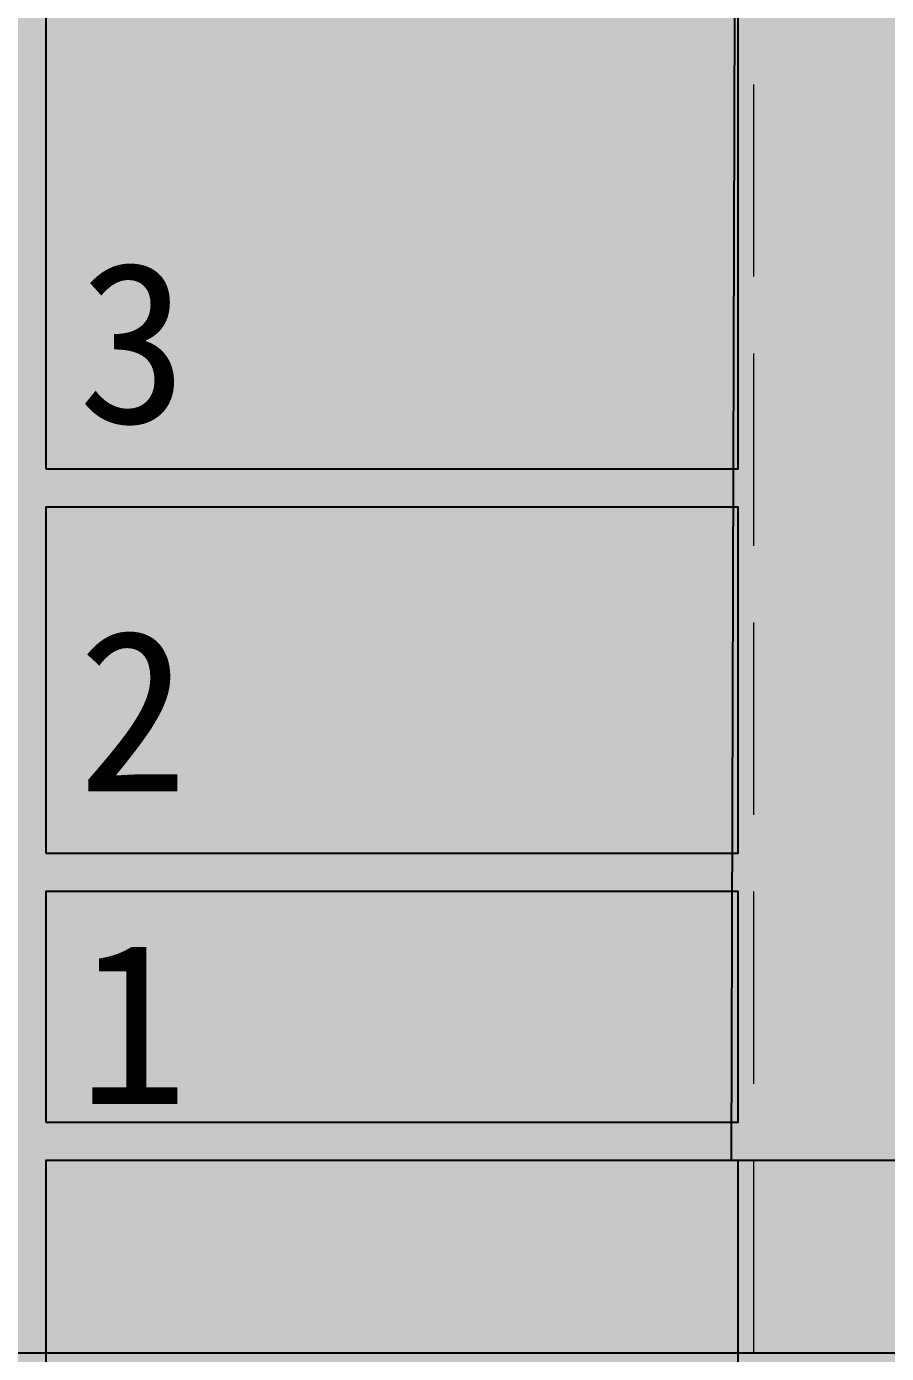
# Model space of a CAD drawing. Header units: inches. Extents: x 143994 to 247866, y 243815 to 272761.
# Drawn here: x 158031 to 159149, y 262405 to 264131 of the extents above; entities that cross this region are included whole.
import ezdxf

# ---------------------------------------------------------------- set-up
doc = ezdxf.new("R2010")
doc.units = ezdxf.units.IN
doc.header["$LTSCALE"] = 1000
doc.header["$MEASUREMENT"] = 0
doc.linetypes.add('DASH', pattern=[0.35, 0.25, -0.1])
doc.layers.get('DEFPOINTS').update_dxf_attribs({"color": 62})
for name, color, linetype in [('0-dim', 90, 'Continuous'), ('0-fm', 30, 'Continuous'), ('0-word', 131, 'Continuous'), ('0-建筑1F', 127, 'Continuous'), ('A-STATR', 5, 'Continuous')]:
    doc.layers.add(name, color=color, linetype=linetype)
doc.layers.add('散水线', color=8, linetype='Continuous', lineweight=15)
doc.styles.add('HS2', font='')
doc.styles.get('HS2').set_extended_font_data('SimHei')

# ---------------------------------------------------------------- blocks, each defined once
blk = doc.blocks.new('A$C784B79C7')
at = {"layer": '0-fm'}
blk.add_lwpolyline([(0, -300), (900, -300), (900, 0), (0, 0)], close=True, dxfattribs=at)
at = {"layer": '0-word', "color": 4, "insert": (41.9, -66.2, 1685.6), "char_height": 210, "attachment_point": 1, "style": 'HS2'}
blk.add_mtext('1', dxfattribs=at)
blk = doc.blocks.new('A$C30137131')
at = {"layer": '0-fm'}
blk.add_lwpolyline([(0, -600), (900, -600), (900, 0), (0, 0)], close=True, dxfattribs=at)
at = {"layer": '0-word', "color": 4, "insert": (41.9, -330.4, 1685.6), "char_height": 210, "attachment_point": 1, "style": 'HS2'}
blk.add_mtext('3', dxfattribs=at)
blk = doc.blocks.new('A$C5E510078')
at = {"layer": '0-fm'}
blk.add_lwpolyline([(0, -450), (900, -450), (900, 0), (0, 0)], close=True, dxfattribs=at)
at = {"layer": '0-word', "color": 4, "insert": (41.9, -159.5, 1685.6), "char_height": 210, "attachment_point": 1, "style": 'HS2'}
blk.add_mtext('2', dxfattribs=at)
blk = doc.blocks.new('A$C3A8077CD')
at = {"layer": '0-dim'}
for name, p in [('A$C30137131', (0, 2600)), ('A$C5E510078', (0, 1950)), ('A$C784B79C7', (0, 1450)), ('A$C30137131', (0, 1100))]:
    blk.add_blockref(name, p, dxfattribs=at)
blk = doc.blocks.new('144')
at = {"layer": 'A-STATR', "color": 127}
blk.add_line((638966.9, -377780.3), (640606.9, -377780.3), dxfattribs=at)
at = {"layer": '散水线', "color": 127, "linetype": 'DASH'}
blk.add_line((639936.9, -375430.3), (639936.9, -379070.3), dxfattribs=at)

msp = doc.modelspace()

# ---------------------------------------------------------------- hatches: boundary and pattern name
at = {"layer": 'DEFPOINTS'}
h = msp.add_hatch(dxfattribs=at)
h.set_pattern_fill('ANSI31', color=250)
h.set_pattern_definition([(45, (-65482.5842, -4e-05), (-1.122532015, 1.122532015), [])])
h.paths.add_polyline_path([(182383.45, 243814.78), (157803.44, 243814.78), (157803.44, 270814.78), (182383.45, 270814.78)])

# ---------------------------------------------------------------- linework, layer by layer
msp.add_lwpolyline([(159295.62, 261536.1), (159295.62, 262656.1), (158947.11, 262656.1), (158955.62, 265656.1), (159875.62, 265656.1), (159875.62, 267801.1)], dxfattribs=at)

# ---------------------------------------------------------------- block references
msp.add_blockref('A$C3A8077CD', (158055.62, 261556.1))
at = {"layer": '0-建筑1F'}
msp.add_blockref('144', (-480961.31, 640186.38), dxfattribs=at)

doc.saveas('drawing.dxf')
